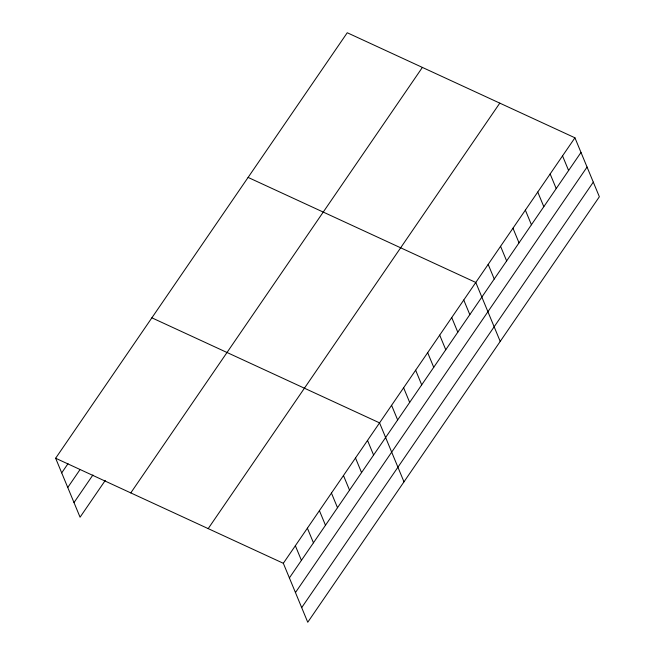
<?xml version="1.0" encoding="UTF-8"?>
<svg xmlns="http://www.w3.org/2000/svg" width="655" height="655" viewBox="0 0 655 655"><rect width="100%" height="100%" fill="white"/><g stroke="black" fill="none" stroke-linecap="round" stroke-linejoin="round"><path stroke-width="0.98" d="M55.642 458.238L347.248 32.75L574.934 137.796L599.358 196.762L307.752 622.25L283.328 563.284L55.642 458.238L80.066 517.204L105.267 480.426M61.701 472.869L68.005 463.675M67.76 487.5L79.787 469.946M74.007 502.573L92.912 474.99M130.779 492.904L422.385 67.416M208.192 528.618L499.798 103.13M283.328 563.284L574.934 137.796M289.387 577.915L580.993 152.435M295.454 592.546L587.06 167.058M301.693 607.619L593.299 182.131M248.098 177.415L475.792 282.461L500.215 341.427M151.87 317.822L379.556 422.868L403.988 481.843M562.539 155.882L568.606 170.513M550.151 173.96L556.21 188.599M537.755 192.046L543.814 206.685M525.359 210.132L531.426 224.763M512.971 228.21L519.03 242.849M500.576 246.296L506.634 260.927M488.18 264.383L494.247 279.014M463.756 300.015L469.823 314.646M451.729 317.56L457.796 332.2M439.701 335.114L445.76 349.754M427.674 352.668L433.733 367.299M415.647 370.214L421.705 384.853M403.619 387.768L409.678 402.407M391.584 405.322L397.651 419.953M367.529 440.422L373.596 455.061M355.501 457.976L361.56 472.607M343.474 475.522L349.533 490.161M331.446 493.076L337.505 507.715M319.411 510.63L325.478 525.261M307.383 528.176L313.45 542.815M295.356 545.73L301.423 560.369"/></g></svg>
